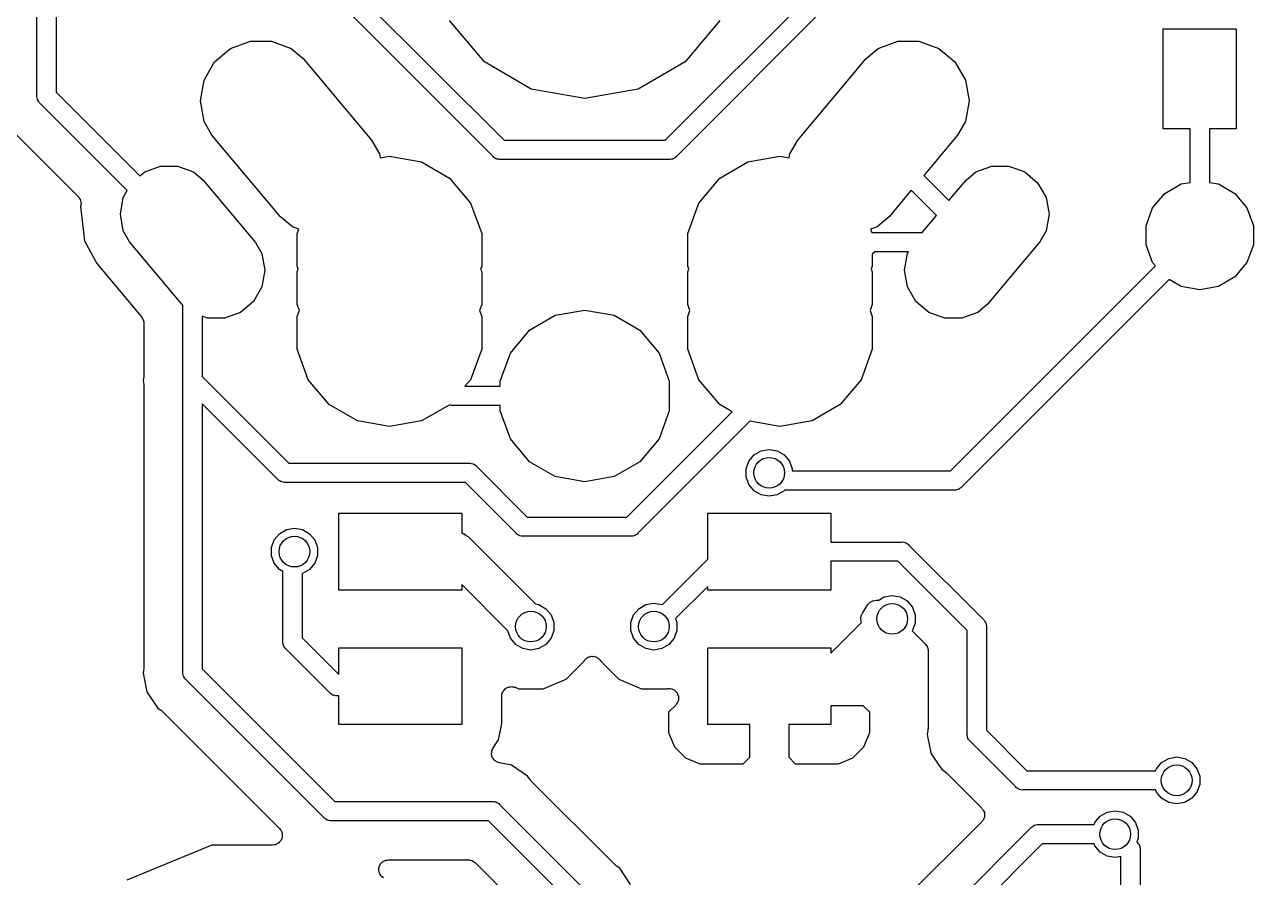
# Model space of a CAD drawing. Extents: x 61 to 194, y -153 to -61.
# Drawn here: x 119.71 to 135.7, y -120.16 to -109.07 of the extents above; entities that cross this region are included whole.
import ezdxf

# ---------------------------------------------------------------- set-up
doc = ezdxf.new("R2010")
doc.units = 0
doc.header["$MEASUREMENT"] = 0
doc.layers.add('BLACK', color=7, linetype='CONTINUOUS')

msp = doc.modelspace()

# ---------------------------------------------------------------- linework, layer by layer
at = {"layer": 'BLACK', "linetype": 'CONTINUOUS'}
for p, q in [((119.875, -109.995), (119.875, -99.1891)), ((120.125, -99.325), (120.125, -109.948)), ((128.048, -110.575), (129.975, -108.648)), ((124.125, -108.748), (125.952, -110.575)), ((130.185, -108.792), (128.192, -110.785)), ((125.808, -110.785), (123.915, -108.892)), ((125.695, -109.556), (125.241, -109.015)), ((128.759, -109.015), (128.305, -109.556)), ((134.525, -110.425), (134.525, -109.125)), ((134.525, -109.125), (135.475, -109.125)), ((135.475, -109.125), (135.475, -110.425)), ((122.395, -109.38), (122.652, -109.286)), ((122.652, -109.286), (122.925, -109.286)), ((122.925, -109.286), (123.182, -109.38)), ((130.818, -109.38), (131.075, -109.286)), ((131.075, -109.286), (131.348, -109.286)), ((131.348, -109.286), (131.605, -109.38)), ((122.185, -109.555), (122.395, -109.38)), ((123.182, -109.38), (123.338, -109.511)), ((130.662, -109.511), (130.818, -109.38)), ((131.605, -109.38), (131.815, -109.555)), ((122.049, -109.792), (122.185, -109.555)), ((123.338, -109.511), (124.229, -110.573)), ((126.305, -109.908), (125.695, -109.556)), ((128.305, -109.556), (127.695, -109.908)), ((129.771, -110.573), (130.662, -109.511)), ((131.815, -109.555), (131.951, -109.792)), ((122.001, -110.061), (122.049, -109.792)), ((131.951, -109.792), (131.999, -110.061)), ((120.125, -109.948), (121.215, -111.039)), ((127, -110.031), (126.305, -109.908)), ((127.695, -109.908), (127, -110.031)), ((119.874, -110.011), (119.875, -109.995)), ((119.878, -110.027), (119.874, -110.011)), ((119.881, -110.043), (119.878, -110.027)), ((119.884, -110.048), (119.881, -110.043)), ((119.885, -110.054), (119.884, -110.048)), ((119.894, -110.067), (119.885, -110.054)), ((119.903, -110.082), (119.894, -110.067)), ((119.915, -110.092), (119.903, -110.082)), ((121.051, -111.228), (119.915, -110.092)), ((122.049, -110.33), (122.001, -110.061)), ((131.999, -110.061), (131.951, -110.33)), ((122.151, -110.507), (122.049, -110.33)), ((131.951, -110.33), (131.849, -110.507)), ((134.875, -110.425), (134.525, -110.425)), ((134.875, -111.123), (134.875, -110.425)), ((135.475, -110.425), (135.125, -110.425)), ((135.125, -110.425), (135.125, -111.123)), ((119.605, -110.501), (120.412, -111.308)), ((123.042, -111.569), (122.151, -110.507)), ((124.229, -110.573), (124.331, -110.75)), ((125.952, -110.575), (128.048, -110.575)), ((129.669, -110.75), (129.771, -110.573)), ((131.849, -110.507), (131.409, -111.032)), ((124.331, -110.75), (124.341, -110.803)), ((129.659, -110.803), (129.669, -110.75)), ((121.277, -110.987), (121.484, -110.911)), ((121.484, -110.911), (121.705, -110.911)), ((121.705, -110.911), (121.912, -110.987)), ((124.341, -110.803), (124.46, -110.781)), ((124.46, -110.781), (124.877, -110.855)), ((124.877, -110.855), (125.243, -111.067)), ((125.818, -110.797), (125.808, -110.785)), ((125.833, -110.806), (125.818, -110.797)), ((125.846, -110.815), (125.833, -110.806)), ((125.852, -110.816), (125.846, -110.815)), ((125.857, -110.819), (125.852, -110.816)), ((125.873, -110.822), (125.857, -110.819)), ((125.889, -110.826), (125.873, -110.822)), ((125.905, -110.825), (125.889, -110.826)), ((128.095, -110.825), (125.905, -110.825)), ((128.111, -110.826), (128.095, -110.825)), ((128.127, -110.822), (128.111, -110.826)), ((128.143, -110.819), (128.127, -110.822)), ((128.148, -110.816), (128.143, -110.819)), ((128.154, -110.815), (128.148, -110.816)), ((128.167, -110.806), (128.154, -110.815)), ((128.182, -110.797), (128.167, -110.806)), ((128.192, -110.785), (128.182, -110.797)), ((128.757, -111.067), (129.123, -110.855)), ((129.123, -110.855), (129.54, -110.781)), ((129.54, -110.781), (129.659, -110.803)), ((132.088, -110.987), (132.295, -110.911)), ((132.295, -110.911), (132.516, -110.911)), ((132.516, -110.911), (132.723, -110.987)), ((121.215, -111.039), (121.277, -110.987)), ((121.912, -110.987), (122.038, -111.093)), ((125.243, -111.067), (125.515, -111.391)), ((128.485, -111.391), (128.757, -111.067)), ((131.409, -111.032), (131.737, -111.36)), ((131.962, -111.093), (132.088, -110.987)), ((132.723, -110.987), (132.891, -111.128)), ((120.998, -111.319), (121.051, -111.228)), ((122.038, -111.093), (122.719, -111.904)), ((131.248, -111.224), (130.958, -111.569)), ((131.576, -111.552), (131.248, -111.224)), ((131.737, -111.36), (131.962, -111.093)), ((132.891, -111.128), (133.002, -111.319)), ((134.544, -111.267), (134.757, -111.143)), ((134.757, -111.143), (134.875, -111.123)), ((135.125, -111.123), (135.243, -111.143)), ((135.243, -111.143), (135.456, -111.267)), ((120.412, -111.308), (120.413, -111.309)), ((120.413, -111.309), (120.414, -111.31)), ((120.414, -111.31), (120.426, -111.327)), ((120.426, -111.327), (120.438, -111.344)), ((120.438, -111.344), (120.438, -111.345)), ((120.438, -111.345), (120.439, -111.346)), ((120.439, -111.346), (120.444, -111.366)), ((120.444, -111.366), (120.449, -111.386)), ((120.449, -111.389), (120.447, -111.41)), ((120.449, -111.386), (120.449, -111.388)), ((120.449, -111.388), (120.449, -111.389)), ((120.96, -111.536), (120.998, -111.319)), ((125.515, -111.391), (125.66, -111.788)), ((128.34, -111.788), (128.485, -111.391)), ((133.002, -111.319), (133.04, -111.536)), ((134.386, -111.455), (134.544, -111.267)), ((135.456, -111.267), (135.614, -111.455)), ((120.445, -111.433), (120.444, -111.435)), ((120.444, -111.435), (120.493, -111.884)), ((120.447, -111.41), (120.445, -111.43)), ((120.445, -111.43), (120.445, -111.432)), ((120.445, -111.432), (120.445, -111.433)), ((120.998, -111.753), (120.96, -111.536)), ((131.389, -111.775), (131.576, -111.552)), ((133.04, -111.536), (133.002, -111.753)), ((134.302, -111.687), (134.386, -111.455)), ((135.614, -111.455), (135.698, -111.687)), ((123.198, -111.7), (123.042, -111.569)), ((123.281, -111.73), (123.198, -111.7)), ((130.802, -111.7), (130.719, -111.73)), ((130.958, -111.569), (130.802, -111.7)), ((134.302, -111.933), (134.302, -111.687)), ((135.698, -111.687), (135.698, -111.933)), ((120.493, -111.884), (120.655, -112.179)), ((121.081, -111.896), (120.998, -111.753)), ((123.26, -111.788), (123.281, -111.73)), ((123.26, -112.212), (123.26, -111.788)), ((125.66, -111.788), (125.66, -112.212)), ((128.34, -112.212), (128.34, -111.788)), ((130.719, -111.73), (130.735, -111.775)), ((130.735, -111.775), (131.389, -111.775)), ((133.002, -111.753), (132.919, -111.896)), ((121.762, -112.707), (121.081, -111.896)), ((122.719, -111.904), (122.802, -112.047)), ((130.772, -112.025), (130.74, -112.057)), ((131.211, -112.025), (130.772, -112.025)), ((131.198, -112.047), (131.211, -112.025)), ((132.919, -111.896), (132.238, -112.707)), ((134.386, -112.165), (134.302, -111.933)), ((135.698, -111.933), (135.614, -112.165)), ((120.655, -112.179), (121.237, -112.873)), ((122.802, -112.047), (122.84, -112.264)), ((130.74, -112.057), (130.74, -112.212)), ((131.16, -112.264), (131.198, -112.047)), ((134.424, -112.21), (134.386, -112.165)), ((135.614, -112.165), (135.456, -112.353)), ((122.84, -112.264), (122.802, -112.481)), ((123.274, -112.25), (123.26, -112.212)), ((123.26, -112.288), (123.274, -112.25)), ((123.26, -112.712), (123.26, -112.288)), ((125.66, -112.212), (125.646, -112.25)), ((125.646, -112.25), (125.66, -112.288)), ((125.66, -112.288), (125.66, -112.712)), ((128.354, -112.25), (128.34, -112.212)), ((128.34, -112.288), (128.354, -112.25)), ((128.34, -112.712), (128.34, -112.288)), ((130.74, -112.212), (130.726, -112.25)), ((130.726, -112.25), (130.74, -112.288)), ((130.74, -112.288), (130.74, -112.712)), ((131.198, -112.481), (131.16, -112.264)), ((131.758, -114.875), (134.424, -112.21)), ((135.456, -112.353), (135.243, -112.477)), ((122.802, -112.481), (122.691, -112.672)), ((131.309, -112.672), (131.198, -112.481)), ((134.601, -112.386), (131.902, -115.085)), ((134.757, -112.477), (134.601, -112.386)), ((135, -112.519), (134.757, -112.477)), ((135.243, -112.477), (135, -112.519)), ((122.691, -112.672), (122.523, -112.813)), ((131.477, -112.813), (131.309, -112.672)), ((121.775, -112.719), (121.762, -112.707)), ((121.775, -113.695), (121.775, -112.719)), ((122.523, -112.813), (122.316, -112.889)), ((123.289, -112.79), (123.26, -112.712)), ((123.26, -112.868), (123.289, -112.79)), ((125.66, -112.712), (125.631, -112.79)), ((125.631, -112.79), (125.66, -112.868)), ((126.618, -112.85), (127, -112.783)), ((127, -112.783), (127.382, -112.85)), ((128.369, -112.79), (128.34, -112.712)), ((128.34, -112.868), (128.369, -112.79)), ((130.74, -112.712), (130.711, -112.79)), ((130.711, -112.79), (130.74, -112.868)), ((131.684, -112.889), (131.477, -112.813)), ((132.112, -112.813), (131.905, -112.889)), ((132.238, -112.707), (132.112, -112.813)), ((121.237, -112.873), (121.259, -112.911)), ((121.259, -112.911), (121.264, -112.937)), ((121.264, -112.937), (121.267, -112.954)), ((121.267, -112.954), (121.267, -113.625)), ((122.095, -112.889), (122.025, -112.863)), ((122.025, -112.863), (122.025, -113.648)), ((122.316, -112.889), (122.095, -112.889)), ((123.26, -113.292), (123.26, -112.868)), ((125.66, -112.868), (125.66, -113.292)), ((126.282, -113.044), (126.618, -112.85)), ((127.382, -112.85), (127.718, -113.044)), ((128.34, -113.292), (128.34, -112.868)), ((130.74, -112.868), (130.74, -113.292)), ((131.905, -112.889), (131.684, -112.889)), ((126.033, -113.342), (126.282, -113.044)), ((127.718, -113.044), (127.967, -113.342)), ((123.405, -113.689), (123.26, -113.292)), ((125.66, -113.292), (125.515, -113.689)), ((128.485, -113.689), (128.34, -113.292)), ((130.74, -113.292), (130.595, -113.689)), ((125.9, -113.706), (126.033, -113.342)), ((127.967, -113.342), (128.1, -113.706)), ((121.267, -113.625), (121.265, -113.637)), ((121.265, -113.637), (121.265, -113.65)), ((121.265, -113.65), (121.255, -113.7)), ((121.255, -113.7), (121.265, -113.75)), ((121.265, -113.75), (121.265, -113.763)), ((121.265, -113.763), (121.267, -113.775)), ((121.267, -113.775), (121.267, -113.775)), ((121.267, -113.775), (121.267, -113.775)), ((121.267, -113.775), (121.267, -117.425)), ((121.774, -113.711), (121.775, -113.695)), ((121.775, -113.716), (121.774, -113.711)), ((121.775, -117.495), (121.775, -113.716)), ((122.025, -113.648), (123.152, -114.775)), ((123.677, -114.013), (123.405, -113.689)), ((125.515, -113.689), (125.443, -113.775)), ((125.443, -113.775), (125.9, -113.775)), ((125.9, -113.775), (125.9, -113.706)), ((128.1, -113.706), (128.1, -114.094)), ((128.757, -114.013), (128.485, -113.689)), ((130.595, -113.689), (130.323, -114.013)), ((123.008, -114.985), (122.025, -114.002)), ((122.025, -114.002), (122.025, -117.448)), ((124.043, -114.225), (123.677, -114.013)), ((125.235, -114.018), (124.877, -114.225)), ((125.237, -114.019), (125.235, -114.018)), ((125.253, -114.022), (125.237, -114.019)), ((125.269, -114.026), (125.253, -114.022)), ((125.285, -114.025), (125.269, -114.026)), ((125.9, -114.025), (125.285, -114.025)), ((125.9, -114.094), (125.9, -114.025)), ((126.033, -114.458), (125.9, -114.094)), ((127.548, -115.475), (128.917, -114.106)), ((128.1, -114.094), (127.967, -114.458)), ((128.917, -114.106), (128.757, -114.013)), ((130.323, -114.013), (129.957, -114.225)), ((124.46, -114.299), (124.043, -114.225)), ((124.877, -114.225), (124.46, -114.299)), ((129.147, -114.229), (127.692, -115.685)), ((129.54, -114.299), (129.147, -114.229)), ((129.957, -114.225), (129.54, -114.299)), ((126.282, -114.756), (126.033, -114.458)), ((127.967, -114.458), (127.718, -114.756)), ((129.296, -114.614), (129.4, -114.595)), ((129.4, -114.595), (129.504, -114.614)), ((126.618, -114.95), (126.282, -114.756)), ((127.718, -114.756), (127.382, -114.95)), ((129.1, -114.847), (129.136, -114.748)), ((129.136, -114.748), (129.204, -114.667)), ((129.204, -114.667), (129.296, -114.614)), ((129.504, -114.614), (129.596, -114.667)), ((129.596, -114.667), (129.664, -114.748)), ((129.664, -114.748), (129.7, -114.847)), ((123.152, -114.775), (125.495, -114.775)), ((125.495, -114.775), (125.511, -114.774)), ((125.511, -114.774), (125.527, -114.778)), ((125.527, -114.778), (125.543, -114.781)), ((125.543, -114.781), (125.548, -114.784)), ((125.548, -114.784), (125.554, -114.785)), ((125.554, -114.785), (125.567, -114.794)), ((125.567, -114.794), (125.582, -114.803)), ((125.582, -114.803), (125.592, -114.815)), ((125.592, -114.815), (126.252, -115.475)), ((129.1, -114.953), (129.1, -114.847)), ((129.7, -114.847), (129.7, -114.875)), ((129.7, -114.875), (131.758, -114.875)), ((123.018, -114.997), (123.008, -114.985)), ((123.033, -115.006), (123.018, -114.997)), ((123.046, -115.015), (123.033, -115.006)), ((123.052, -115.016), (123.046, -115.015)), ((123.057, -115.019), (123.052, -115.016)), ((123.073, -115.022), (123.057, -115.019)), ((123.089, -115.026), (123.073, -115.022)), ((123.105, -115.025), (123.089, -115.026)), ((125.448, -115.025), (123.105, -115.025)), ((126.108, -115.685), (125.448, -115.025)), ((127, -115.017), (126.618, -114.95)), ((127.382, -114.95), (127, -115.017)), ((129.136, -115.052), (129.1, -114.953)), ((129.204, -115.133), (129.136, -115.052)), ((129.296, -115.186), (129.204, -115.133)), ((129.4, -115.205), (129.296, -115.186)), ((129.504, -115.186), (129.4, -115.205)), ((129.596, -115.133), (129.504, -115.186)), ((129.603, -115.125), (129.596, -115.133)), ((131.805, -115.125), (129.603, -115.125)), ((131.821, -115.126), (131.805, -115.125)), ((131.837, -115.122), (131.821, -115.126)), ((131.853, -115.119), (131.837, -115.122)), ((131.858, -115.116), (131.853, -115.119)), ((131.864, -115.115), (131.858, -115.116)), ((131.877, -115.106), (131.864, -115.115)), ((131.892, -115.097), (131.877, -115.106)), ((131.902, -115.085), (131.892, -115.097)), ((123.8, -116.425), (123.8, -115.425)), ((123.8, -115.425), (125.4, -115.425)), ((125.4, -115.425), (125.4, -115.684)), ((126.252, -115.475), (127.548, -115.475)), ((128.6, -116.023), (128.6, -115.425)), ((128.6, -115.425), (130.2, -115.425)), ((130.2, -115.425), (130.2, -115.8)), ((122.961, -115.773), (123.029, -115.692)), ((123.029, -115.692), (123.121, -115.639)), ((123.121, -115.639), (123.225, -115.62)), ((123.225, -115.62), (123.329, -115.639)), ((123.329, -115.639), (123.421, -115.692)), ((123.421, -115.692), (123.489, -115.773)), ((125.4, -115.684), (125.412, -115.686)), ((125.412, -115.686), (125.421, -115.692)), ((125.421, -115.692), (125.432, -115.695)), ((125.432, -115.695), (125.459, -115.714)), ((125.459, -115.714), (125.488, -115.731)), ((126.118, -115.697), (126.108, -115.685)), ((126.133, -115.706), (126.118, -115.697)), ((126.146, -115.715), (126.133, -115.706)), ((126.152, -115.716), (126.146, -115.715)), ((126.157, -115.719), (126.152, -115.716)), ((126.173, -115.722), (126.157, -115.719)), ((127.643, -115.719), (127.627, -115.722)), ((127.648, -115.716), (127.643, -115.719)), ((127.654, -115.715), (127.648, -115.716)), ((127.667, -115.706), (127.654, -115.715)), ((127.682, -115.697), (127.667, -115.706)), ((127.692, -115.685), (127.682, -115.697)), ((122.925, -115.872), (122.961, -115.773)), ((122.925, -115.978), (122.925, -115.872)), ((123.489, -115.773), (123.525, -115.872)), ((123.525, -115.872), (123.525, -115.978)), ((125.488, -115.731), (125.509, -115.756)), ((125.509, -115.756), (126.359, -116.606)), ((126.189, -115.726), (126.173, -115.722)), ((126.205, -115.725), (126.189, -115.726)), ((127.595, -115.725), (126.205, -115.725)), ((127.611, -115.726), (127.595, -115.725)), ((127.627, -115.722), (127.611, -115.726)), ((130.2, -115.8), (131.12, -115.8)), ((131.12, -115.8), (131.136, -115.799)), ((131.136, -115.799), (131.152, -115.803)), ((131.152, -115.803), (131.168, -115.806)), ((131.168, -115.806), (131.173, -115.809)), ((131.173, -115.809), (131.179, -115.81)), ((131.179, -115.81), (131.192, -115.819)), ((131.192, -115.819), (131.207, -115.828)), ((131.207, -115.828), (131.217, -115.84)), ((131.217, -115.84), (132.185, -116.808)), ((122.961, -116.077), (122.925, -115.978)), ((123.525, -115.978), (123.489, -116.077)), ((128.008, -116.616), (128.6, -116.023)), ((123.029, -116.158), (122.961, -116.077)), ((123.075, -116.185), (123.029, -116.158)), ((123.075, -117.095), (123.075, -116.185)), ((123.421, -116.158), (123.329, -116.211)), ((123.489, -116.077), (123.421, -116.158)), ((131.073, -116.05), (130.2, -116.05)), ((130.2, -116.05), (130.2, -116.425)), ((131.975, -116.952), (131.073, -116.05)), ((123.329, -116.211), (123.325, -116.212)), ((123.325, -116.212), (123.325, -117.048)), ((126, -116.954), (125.4, -116.354)), ((125.4, -116.354), (125.4, -116.425)), ((125.4, -116.425), (123.8, -116.425)), ((128.6, -116.377), (128.181, -116.796)), ((128.6, -116.425), (128.6, -116.377)), ((130.2, -116.425), (128.6, -116.425)), ((130.818, -116.559), (130.896, -116.514)), ((130.896, -116.514), (131, -116.495)), ((131, -116.495), (131.104, -116.514)), ((131.104, -116.514), (131.196, -116.567)), ((126.359, -116.606), (126.404, -116.614)), ((126.404, -116.614), (126.496, -116.667)), ((126.496, -116.667), (126.564, -116.748)), ((127.636, -116.748), (127.704, -116.667)), ((127.704, -116.667), (127.796, -116.614)), ((127.796, -116.614), (127.9, -116.595)), ((127.9, -116.595), (128.004, -116.614)), ((128.004, -116.614), (128.008, -116.616)), ((130.612, -116.724), (130.684, -116.614)), ((130.684, -116.614), (130.697, -116.601)), ((130.697, -116.601), (130.708, -116.588)), ((130.708, -116.588), (130.712, -116.586)), ((130.712, -116.586), (130.715, -116.583)), ((130.715, -116.583), (130.731, -116.575)), ((130.731, -116.575), (130.747, -116.566)), ((130.747, -116.566), (130.751, -116.565)), ((130.751, -116.565), (130.754, -116.563)), ((130.754, -116.563), (130.772, -116.561)), ((130.772, -116.561), (130.79, -116.558)), ((130.79, -116.558), (130.81, -116.558)), ((130.81, -116.558), (130.816, -116.559)), ((130.816, -116.559), (130.818, -116.559)), ((131.196, -116.567), (131.264, -116.648)), ((131.264, -116.648), (131.3, -116.747)), ((126.564, -116.748), (126.6, -116.847)), ((127.6, -116.847), (127.636, -116.748)), ((128.181, -116.796), (128.2, -116.847)), ((130.591, -116.805), (130.592, -116.785)), ((130.591, -116.806), (130.591, -116.805)), ((130.591, -116.808), (130.591, -116.806)), ((130.597, -116.828), (130.591, -116.808)), ((130.592, -116.785), (130.594, -116.764)), ((130.594, -116.761), (130.603, -116.742)), ((130.594, -116.763), (130.594, -116.761)), ((130.594, -116.764), (130.594, -116.763)), ((130.601, -116.845), (130.597, -116.828)), ((130.603, -116.742), (130.612, -116.724)), ((131.3, -116.747), (131.3, -116.853)), ((132.185, -116.808), (132.197, -116.818)), ((132.197, -116.818), (132.206, -116.833)), ((132.206, -116.833), (132.215, -116.846)), ((126.036, -117.052), (126, -116.954)), ((126.6, -116.953), (126.564, -117.052)), ((126.6, -116.847), (126.6, -116.953)), ((127.6, -116.953), (127.6, -116.847)), ((127.636, -117.052), (127.6, -116.953)), ((128.2, -116.953), (128.164, -117.052)), ((128.2, -116.847), (128.2, -116.953)), ((130.2, -117.246), (130.601, -116.845)), ((131.264, -116.952), (131.261, -116.956)), ((131.261, -116.956), (131.43, -117.125)), ((131.3, -116.853), (131.264, -116.952)), ((131.975, -118.295), (131.975, -116.952)), ((132.215, -116.846), (132.216, -116.852)), ((132.216, -116.852), (132.219, -116.857)), ((132.219, -116.857), (132.222, -116.873)), ((132.222, -116.873), (132.226, -116.889)), ((132.226, -116.889), (132.225, -116.905)), ((132.225, -116.905), (132.225, -118.248)), ((123.074, -117.111), (123.075, -117.095)), ((123.078, -117.127), (123.074, -117.111)), ((123.081, -117.143), (123.078, -117.127)), ((123.084, -117.148), (123.081, -117.143)), ((123.085, -117.154), (123.084, -117.148)), ((123.094, -117.167), (123.085, -117.154)), ((123.325, -117.048), (123.8, -117.523)), ((126.104, -117.133), (126.036, -117.052)), ((126.196, -117.186), (126.104, -117.133)), ((126.496, -117.133), (126.404, -117.186)), ((126.564, -117.052), (126.496, -117.133)), ((127.704, -117.133), (127.636, -117.052)), ((127.796, -117.186), (127.704, -117.133)), ((128.096, -117.133), (128.004, -117.186)), ((128.164, -117.052), (128.096, -117.133)), ((131.43, -117.125), (131.433, -117.13)), ((131.433, -117.13), (131.437, -117.133)), ((131.437, -117.133), (131.446, -117.148)), ((131.446, -117.148), (131.455, -117.161)), ((123.103, -117.182), (123.094, -117.167)), ((123.115, -117.192), (123.103, -117.182)), ((123.683, -117.76), (123.115, -117.192)), ((123.8, -117.523), (123.8, -117.175)), ((123.8, -117.175), (125.4, -117.175)), ((125.4, -117.175), (125.4, -118.175)), ((126.3, -117.205), (126.196, -117.186)), ((126.404, -117.186), (126.3, -117.205)), ((127.006, -117.326), (127.02, -117.316)), ((127.02, -117.316), (127.032, -117.305)), ((127.032, -117.305), (127.037, -117.303)), ((127.037, -117.303), (127.041, -117.299)), ((127.041, -117.299), (127.057, -117.294)), ((127.057, -117.294), (127.073, -117.288)), ((127.073, -117.288), (127.078, -117.288)), ((127.078, -117.288), (127.083, -117.286)), ((127.083, -117.286), (127.1, -117.287)), ((127.1, -117.287), (127.117, -117.286)), ((127.117, -117.286), (127.122, -117.288)), ((127.122, -117.288), (127.127, -117.288)), ((127.127, -117.288), (127.143, -117.294)), ((127.143, -117.294), (127.159, -117.299)), ((127.159, -117.299), (127.163, -117.303)), ((127.163, -117.303), (127.168, -117.305)), ((127.168, -117.305), (127.18, -117.316)), ((127.18, -117.316), (127.194, -117.326)), ((127.9, -117.205), (127.796, -117.186)), ((128.004, -117.186), (127.9, -117.205)), ((128.6, -118.175), (128.6, -117.175)), ((128.6, -117.175), (130.2, -117.175)), ((130.2, -117.175), (130.2, -117.246)), ((131.455, -117.161), (131.457, -117.167)), ((131.457, -117.167), (131.459, -117.171)), ((131.459, -117.171), (131.462, -117.188)), ((131.462, -117.188), (131.467, -117.204)), ((131.467, -117.204), (131.466, -117.209)), ((131.466, -117.209), (131.467, -117.215)), ((131.467, -117.215), (131.467, -118.225)), ((121.265, -117.45), (121.255, -117.5)), ((121.267, -117.425), (121.265, -117.437)), ((121.265, -117.437), (121.265, -117.45)), ((122.025, -117.448), (123.752, -119.175)), ((126.758, -117.585), (126.988, -117.354)), ((126.988, -117.354), (126.992, -117.349)), ((126.992, -117.349), (126.999, -117.335)), ((126.999, -117.335), (127.003, -117.331)), ((127.003, -117.331), (127.006, -117.326)), ((127.194, -117.326), (127.197, -117.331)), ((127.197, -117.331), (127.201, -117.335)), ((127.201, -117.335), (127.208, -117.349)), ((127.208, -117.349), (127.212, -117.354)), ((127.212, -117.354), (127.442, -117.585)), ((121.255, -117.5), (121.265, -117.55)), ((121.265, -117.55), (121.265, -117.55)), ((121.265, -117.55), (121.304, -117.747)), ((121.774, -117.511), (121.775, -117.495)), ((121.778, -117.527), (121.774, -117.511)), ((121.781, -117.543), (121.778, -117.527)), ((121.784, -117.548), (121.781, -117.543)), ((121.785, -117.554), (121.784, -117.548)), ((121.794, -117.567), (121.785, -117.554)), ((121.803, -117.582), (121.794, -117.567)), ((121.815, -117.592), (121.803, -117.582)), ((123.608, -119.385), (121.815, -117.592)), ((126.461, -117.708), (126.758, -117.585)), ((127.442, -117.585), (127.739, -117.708)), ((121.304, -117.747), (121.444, -117.956)), ((123.693, -117.772), (123.683, -117.76)), ((123.708, -117.781), (123.693, -117.772)), ((123.721, -117.79), (123.708, -117.781)), ((123.727, -117.791), (123.721, -117.79)), ((123.732, -117.794), (123.727, -117.791)), ((123.748, -117.797), (123.732, -117.794)), ((123.764, -117.801), (123.748, -117.797)), ((125.92, -117.807), (125.923, -117.794)), ((125.923, -117.78), (125.927, -117.772)), ((125.923, -117.794), (125.923, -117.78)), ((125.927, -117.772), (125.928, -117.764)), ((125.928, -117.764), (125.935, -117.752)), ((125.935, -117.752), (125.94, -117.739)), ((125.94, -117.739), (125.946, -117.733)), ((125.946, -117.733), (125.95, -117.726)), ((125.95, -117.726), (125.961, -117.717)), ((125.961, -117.717), (125.97, -117.707)), ((125.97, -117.707), (125.978, -117.703)), ((125.978, -117.703), (125.984, -117.697)), ((125.984, -117.697), (125.997, -117.693)), ((125.997, -117.693), (126.009, -117.686)), ((126.009, -117.686), (126.018, -117.685)), ((126.018, -117.685), (126.025, -117.682)), ((126.025, -117.682), (126.039, -117.682)), ((126.039, -117.682), (126.053, -117.681)), ((126.053, -117.681), (126.061, -117.682)), ((126.061, -117.682), (126.069, -117.682)), ((126.069, -117.682), (126.083, -117.687)), ((126.083, -117.687), (126.096, -117.69)), ((126.096, -117.69), (126.139, -117.708)), ((126.139, -117.708), (126.461, -117.708)), ((127.739, -117.708), (128.072, -117.708)), ((128.072, -117.708), (128.083, -117.705)), ((128.083, -117.705), (128.086, -117.705)), ((128.086, -117.705), (128.089, -117.705)), ((128.089, -117.705), (128.108, -117.707)), ((128.108, -117.707), (128.127, -117.709)), ((128.127, -117.709), (128.13, -117.71)), ((128.13, -117.71), (128.132, -117.711)), ((128.132, -117.711), (128.149, -117.719)), ((128.149, -117.719), (128.167, -117.728)), ((128.167, -117.728), (128.169, -117.73)), ((128.169, -117.73), (128.171, -117.731)), ((128.171, -117.731), (128.184, -117.745)), ((128.184, -117.745), (128.198, -117.759)), ((128.198, -117.759), (128.199, -117.761)), ((128.199, -117.761), (128.201, -117.763)), ((128.201, -117.763), (128.209, -117.781)), ((128.209, -117.781), (128.217, -117.799)), ((121.444, -117.956), (121.486, -117.985)), ((123.78, -117.8), (123.764, -117.801)), ((123.8, -117.8), (123.78, -117.8)), ((123.8, -118.175), (123.8, -117.8)), ((125.92, -118.162), (125.92, -117.807)), ((128.184, -117.921), (128.092, -118.013)), ((128.195, -117.906), (128.184, -117.921)), ((128.207, -117.89), (128.195, -117.906)), ((128.208, -117.888), (128.207, -117.89)), ((128.209, -117.885), (128.208, -117.888)), ((128.214, -117.867), (128.209, -117.885)), ((128.22, -117.848), (128.214, -117.867)), ((128.217, -117.799), (128.217, -117.802)), ((128.217, -117.802), (128.218, -117.804)), ((128.218, -117.804), (128.219, -117.823)), ((128.219, -117.823), (128.221, -117.843)), ((128.221, -117.843), (128.22, -117.845)), ((128.22, -117.845), (128.22, -117.848)), ((130.2, -117.929), (130.2, -118.175)), ((130.624, -117.929), (130.2, -117.929)), ((130.708, -118.013), (130.624, -117.929)), ((121.486, -117.985), (121.495, -117.993)), ((121.495, -117.993), (121.505, -118.001)), ((121.505, -118.001), (123.03, -119.525)), ((128.092, -118.013), (128.092, -118.276)), ((130.708, -118.276), (130.708, -118.013)), ((125.4, -118.175), (123.8, -118.175)), ((125.879, -118.373), (125.92, -118.162)), ((128.092, -118.276), (128.169, -118.463)), ((129.146, -118.175), (128.6, -118.175)), ((129.146, -118.599), (129.146, -118.175)), ((130.2, -118.175), (129.654, -118.175)), ((129.654, -118.175), (129.654, -118.599)), ((130.631, -118.463), (130.708, -118.276)), ((131.465, -118.25), (131.455, -118.3)), ((131.467, -118.225), (131.465, -118.237)), ((131.465, -118.237), (131.465, -118.25)), ((132.225, -118.248), (132.752, -118.775)), ((125.809, -118.477), (125.879, -118.373)), ((131.455, -118.3), (131.465, -118.35)), ((131.465, -118.35), (131.465, -118.35)), ((131.465, -118.35), (131.497, -118.515)), ((131.974, -118.311), (131.975, -118.295)), ((131.978, -118.327), (131.974, -118.311)), ((131.981, -118.343), (131.978, -118.327)), ((131.984, -118.348), (131.981, -118.343)), ((131.985, -118.354), (131.984, -118.348)), ((131.994, -118.367), (131.985, -118.354)), ((132.003, -118.382), (131.994, -118.367)), ((132.015, -118.392), (132.003, -118.382)), ((132.608, -118.985), (132.015, -118.392)), ((125.788, -118.545), (125.79, -118.532)), ((125.789, -118.553), (125.788, -118.545)), ((125.788, -118.562), (125.789, -118.553)), ((125.792, -118.575), (125.788, -118.562)), ((125.79, -118.532), (125.791, -118.518)), ((125.791, -118.518), (125.795, -118.51)), ((125.794, -118.589), (125.792, -118.575)), ((125.798, -118.596), (125.794, -118.589)), ((125.795, -118.51), (125.796, -118.502)), ((125.796, -118.502), (125.803, -118.49)), ((125.801, -118.604), (125.798, -118.596)), ((125.803, -118.49), (125.809, -118.477)), ((128.169, -118.463), (128.312, -118.606)), ((130.488, -118.606), (130.631, -118.463)), ((131.497, -118.515), (131.504, -118.547)), ((131.504, -118.547), (131.599, -118.689)), ((134.596, -118.614), (134.7, -118.595)), ((134.7, -118.595), (134.804, -118.614)), ((125.809, -118.615), (125.801, -118.604)), ((125.816, -118.627), (125.809, -118.615)), ((125.822, -118.633), (125.816, -118.627)), ((125.827, -118.64), (125.822, -118.633)), ((125.838, -118.647), (125.827, -118.64)), ((125.849, -118.656), (125.838, -118.647)), ((125.856, -118.659), (125.849, -118.656)), ((125.863, -118.664), (125.856, -118.659)), ((125.877, -118.667), (125.863, -118.664)), ((125.89, -118.672), (125.877, -118.667)), ((126.047, -118.704), (125.89, -118.672)), ((126.256, -118.844), (126.047, -118.704)), ((128.312, -118.606), (128.499, -118.683)), ((128.499, -118.683), (129.062, -118.683)), ((129.062, -118.683), (129.146, -118.599)), ((129.654, -118.599), (129.738, -118.683)), ((129.738, -118.683), (130.301, -118.683)), ((130.301, -118.683), (130.488, -118.606)), ((131.599, -118.689), (131.644, -118.756)), ((131.644, -118.756), (131.686, -118.785)), ((134.426, -118.775), (134.436, -118.748)), ((134.436, -118.748), (134.504, -118.667)), ((134.504, -118.667), (134.596, -118.614)), ((134.804, -118.614), (134.896, -118.667)), ((134.896, -118.667), (134.964, -118.748)), ((134.964, -118.748), (135, -118.847)), ((126.285, -118.886), (126.256, -118.844)), ((126.293, -118.895), (126.285, -118.886)), ((126.301, -118.905), (126.293, -118.895)), ((127.395, -119.999), (126.301, -118.905)), ((131.686, -118.785), (131.695, -118.793)), ((131.695, -118.793), (131.705, -118.801)), ((131.705, -118.801), (132.165, -119.26)), ((132.752, -118.775), (134.426, -118.775)), ((135, -118.847), (135, -118.953)), ((132.618, -118.997), (132.608, -118.985)), ((132.633, -119.006), (132.618, -118.997)), ((132.646, -119.015), (132.633, -119.006)), ((132.652, -119.016), (132.646, -119.015)), ((132.657, -119.019), (132.652, -119.016)), ((132.673, -119.022), (132.657, -119.019)), ((132.689, -119.026), (132.673, -119.022)), ((132.705, -119.025), (132.689, -119.026)), ((134.426, -119.025), (132.705, -119.025)), ((134.436, -119.052), (134.426, -119.025)), ((134.504, -119.133), (134.436, -119.052)), ((134.964, -119.052), (134.896, -119.133)), ((135, -118.953), (134.964, -119.052)), ((123.752, -119.175), (125.795, -119.175)), ((125.795, -119.175), (125.811, -119.174)), ((125.811, -119.174), (125.827, -119.178)), ((125.827, -119.178), (125.843, -119.181)), ((125.843, -119.181), (125.848, -119.184)), ((125.848, -119.184), (125.854, -119.185)), ((125.854, -119.185), (125.867, -119.194)), ((125.867, -119.194), (125.882, -119.203)), ((125.882, -119.203), (125.892, -119.215)), ((125.892, -119.215), (127.085, -120.408)), ((134.596, -119.186), (134.504, -119.133)), ((134.7, -119.205), (134.596, -119.186)), ((134.804, -119.186), (134.7, -119.205)), ((134.896, -119.133), (134.804, -119.186)), ((123.618, -119.397), (123.608, -119.385)), ((132.165, -119.26), (132.171, -119.269)), ((132.171, -119.269), (132.179, -119.277)), ((132.179, -119.277), (132.184, -119.287)), ((132.184, -119.287), (132.19, -119.296)), ((132.19, -119.296), (132.193, -119.307)), ((132.193, -119.393), (132.19, -119.404)), ((132.193, -119.307), (132.198, -119.317)), ((132.198, -119.383), (132.193, -119.393)), ((132.198, -119.317), (132.199, -119.328)), ((132.199, -119.372), (132.198, -119.383)), ((132.199, -119.328), (132.202, -119.339)), ((132.202, -119.361), (132.199, -119.372)), ((132.202, -119.339), (132.201, -119.35)), ((132.201, -119.35), (132.202, -119.361)), ((133.636, -119.448), (133.704, -119.367)), ((133.704, -119.367), (133.796, -119.314)), ((133.796, -119.314), (133.9, -119.295)), ((133.9, -119.295), (134.004, -119.314)), ((134.004, -119.314), (134.096, -119.367)), ((134.096, -119.367), (134.164, -119.448)), ((123.03, -119.525), (123.04, -119.539)), ((123.04, -119.539), (123.05, -119.551)), ((123.05, -119.551), (123.052, -119.557)), ((123.633, -119.406), (123.618, -119.397)), ((123.646, -119.415), (123.633, -119.406)), ((123.652, -119.416), (123.646, -119.415)), ((123.657, -119.419), (123.652, -119.416)), ((123.673, -119.422), (123.657, -119.419)), ((123.689, -119.426), (123.673, -119.422)), ((123.705, -119.425), (123.689, -119.426)), ((125.748, -119.425), (123.705, -119.425)), ((126.875, -120.552), (125.748, -119.425)), ((132.165, -119.44), (131.105, -120.499)), ((131.415, -120.908), (132.808, -119.515)), ((132.171, -119.431), (132.165, -119.44)), ((132.179, -119.423), (132.171, -119.431)), ((132.184, -119.413), (132.179, -119.423)), ((132.19, -119.404), (132.184, -119.413)), ((132.808, -119.515), (132.818, -119.503)), ((132.818, -119.503), (132.833, -119.494)), ((132.833, -119.494), (132.846, -119.485)), ((132.846, -119.485), (132.852, -119.484)), ((132.852, -119.484), (132.857, -119.481)), ((132.857, -119.481), (132.873, -119.478)), ((132.873, -119.478), (132.889, -119.474)), ((132.889, -119.474), (132.905, -119.475)), ((132.905, -119.475), (133.626, -119.475)), ((133.626, -119.475), (133.636, -119.448)), ((134.164, -119.448), (134.2, -119.547)), ((134.2, -119.547), (134.2, -119.653)), ((123.017, -119.715), (123.013, -119.719)), ((123.022, -119.712), (123.017, -119.715)), ((123.032, -119.7), (123.022, -119.712)), ((123.044, -119.688), (123.032, -119.7)), ((123.047, -119.683), (123.044, -119.688)), ((123.05, -119.678), (123.047, -119.683)), ((123.056, -119.663), (123.05, -119.678)), ((123.052, -119.557), (123.055, -119.561)), ((123.055, -119.561), (123.06, -119.577)), ((123.063, -119.648), (123.056, -119.663)), ((123.06, -119.577), (123.065, -119.593)), ((123.065, -119.637), (123.063, -119.642)), ((123.063, -119.642), (123.063, -119.648)), ((123.065, -119.593), (123.065, -119.599)), ((123.065, -119.599), (123.067, -119.604)), ((123.067, -119.604), (123.065, -119.62)), ((123.065, -119.62), (123.065, -119.637)), ((134.2, -119.653), (134.181, -119.704)), ((134.181, -119.704), (134.185, -119.708)), ((134.185, -119.708), (134.197, -119.718)), ((122.152, -119.742), (121.046, -120.2)), ((122.94, -119.742), (122.152, -119.742)), ((122.957, -119.739), (122.94, -119.742)), ((122.973, -119.738), (122.957, -119.739)), ((122.978, -119.735), (122.973, -119.738)), ((122.984, -119.734), (122.978, -119.735)), ((122.998, -119.726), (122.984, -119.734)), ((123.013, -119.719), (122.998, -119.726)), ((132.952, -119.725), (131.625, -121.052)), ((133.626, -119.725), (132.952, -119.725)), ((133.636, -119.752), (133.626, -119.725)), ((133.704, -119.833), (133.636, -119.752)), ((133.796, -119.886), (133.704, -119.833)), ((134.197, -119.718), (134.206, -119.733)), ((134.206, -119.733), (134.215, -119.746)), ((134.215, -119.746), (134.216, -119.752)), ((134.216, -119.752), (134.219, -119.757)), ((134.219, -119.757), (134.222, -119.773)), ((134.222, -119.773), (134.226, -119.789)), ((134.226, -119.789), (134.225, -119.805)), ((134.225, -119.805), (134.225, -123.125)), ((124.323, -120.038), (124.324, -120.035)), ((124.324, -120.033), (124.331, -120.015)), ((124.324, -120.035), (124.324, -120.033)), ((124.331, -120.015), (124.338, -119.996)), ((124.338, -119.996), (124.34, -119.994)), ((124.34, -119.994), (124.341, -119.992)), ((124.341, -119.992), (124.354, -119.978)), ((124.354, -119.978), (124.366, -119.963)), ((124.366, -119.963), (124.369, -119.961)), ((124.369, -119.961), (124.371, -119.959)), ((124.371, -119.959), (124.388, -119.95)), ((124.388, -119.95), (124.404, -119.941)), ((124.404, -119.941), (124.407, -119.94)), ((124.407, -119.94), (124.41, -119.939)), ((124.41, -119.939), (124.429, -119.936)), ((124.429, -119.936), (124.448, -119.933)), ((124.448, -119.933), (125.485, -119.933)), ((125.485, -119.933), (125.491, -119.934)), ((125.491, -119.934), (125.496, -119.933)), ((125.496, -119.933), (125.512, -119.938)), ((125.512, -119.938), (125.529, -119.941)), ((125.529, -119.941), (125.533, -119.943)), ((125.533, -119.943), (125.539, -119.945)), ((125.539, -119.945), (125.552, -119.954)), ((125.552, -119.954), (125.567, -119.963)), ((125.567, -119.963), (125.57, -119.967)), ((125.57, -119.967), (125.575, -119.97)), ((125.575, -119.97), (126.33, -120.725)), ((127.405, -120.007), (127.395, -119.999)), ((127.414, -120.015), (127.405, -120.007)), ((127.456, -120.044), (127.414, -120.015)), ((133.9, -119.905), (133.796, -119.886)), ((133.975, -119.891), (133.9, -119.905)), ((133.975, -123.125), (133.975, -119.891)), ((124.322, -120.077), (124.323, -120.057)), ((124.323, -120.079), (124.322, -120.077)), ((124.323, -120.057), (124.323, -120.038)), ((124.323, -120.082), (124.323, -120.079)), ((124.329, -120.1), (124.323, -120.082)), ((124.335, -120.119), (124.329, -120.1)), ((124.337, -120.121), (124.335, -120.119)), ((124.338, -120.123), (124.337, -120.121)), ((124.35, -120.138), (124.338, -120.123)), ((124.362, -120.154), (124.35, -120.138)), ((124.364, -120.155), (124.362, -120.154)), ((124.366, -120.157), (124.364, -120.155)), ((124.383, -120.167), (124.366, -120.157)), ((127.596, -120.253), (127.456, -120.044))]:
    msp.add_line(p, q, dxfattribs=at)
at = {"layer": 'BLACK'}
for centre in [(129.4, -114.9), (123.225, -115.925), (131, -116.8), (126.3, -116.9), (127.9, -116.9), (134.7, -118.9), (133.9, -119.6)]:
    msp.add_circle(centre, 0.2, dxfattribs=at)

doc.saveas('drawing.dxf')
